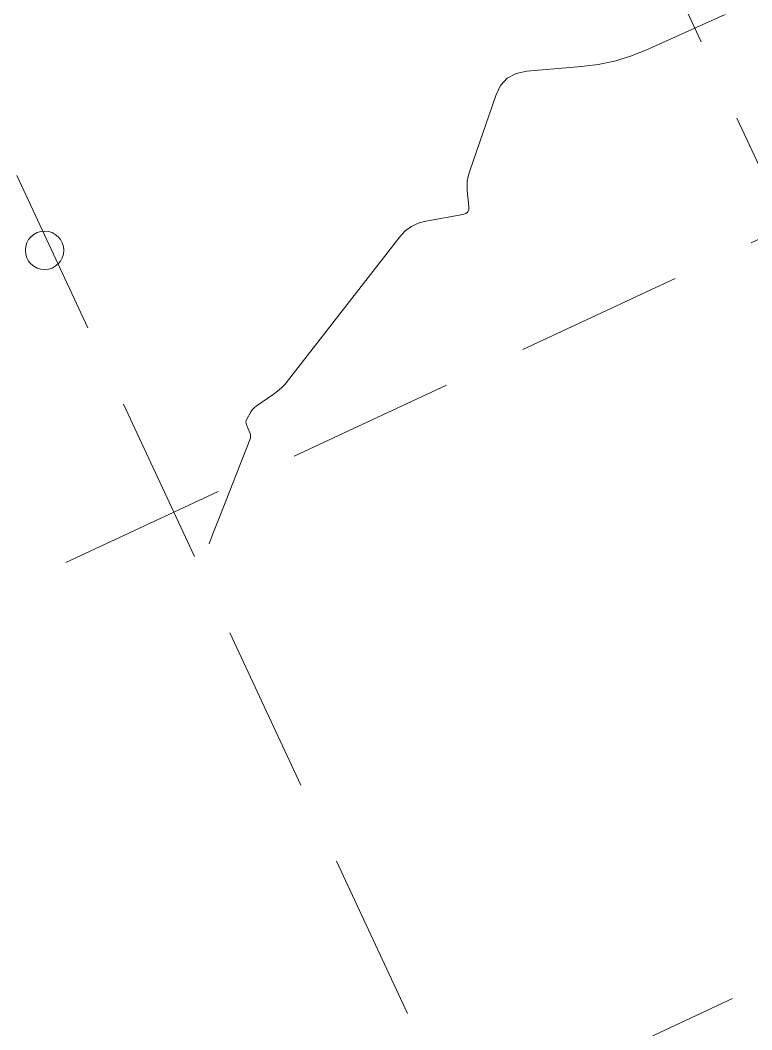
# Model space of a CAD drawing. Extents: x 2498567 to 2501210, y 7092229 to 7094464.
# Drawn here: x 2499871.9 to 2499909.9, y 7093004.9 to 7093057.4 of the extents above; entities that cross this region are included whole.
import ezdxf

# ---------------------------------------------------------------- set-up
doc = ezdxf.new("R2010")
doc.units = 0
doc.header["$MEASUREMENT"] = 0
doc.linetypes.add('HIDDEN', pattern=[0.375, 0.25, -0.125])
doc.layers.add('20', color=7, linetype='Continuous', lineweight=0)
doc.layers.add('Level 31', color=254, linetype='Continuous', lineweight=0)
doc.layers.add('GRID', color=254, linetype='HIDDEN')

# ---------------------------------------------------------------- blocks, each defined once
blk = doc.blocks.new('026_2')
at = {"color": 0, "linetype": 'ByBlock', "lineweight": -2}
blk.add_circle((-0.007, 0), 0.1, dxfattribs=at)

msp = doc.modelspace()

# ---------------------------------------------------------------- linework, layer by layer
at = {"layer": 'GRID', "color": 252, "linetype": 'HIDDEN', "lineweight": 0, "ltscale": 35}
for p, q in [((2499509.802, 7093908.793), (2500030.95, 7092791.12)), ((2499477.873, 7093893.905), (2499999.02, 7092776.232)), ((2499017.754, 7092629.832), (2500997.382, 7093552.89)), ((2499032.642, 7092597.903), (2501012.27, 7093520.961))]:
    msp.add_line(p, q, dxfattribs=at)
at = {"layer": 'Level 31', "color": 35, "linetype": 'Continuous', "lineweight": 13}
for p, q in [((2499908.554, 7093057.706), (2499904.427, 7093055.864)), ((2499903.618, 7093055.543), (2499902.79, 7093055.292)), ((2499904.427, 7093055.864), (2499903.618, 7093055.543)), ((2499901.08, 7093055.004), (2499898.228, 7093054.764)), ((2499901.944, 7093055.112), (2499901.08, 7093055.004)), ((2499902.79, 7093055.292), (2499901.944, 7093055.112)), ((2499897.668, 7093054.647), (2499897.211, 7093054.398)), ((2499898.228, 7093054.764), (2499897.668, 7093054.647)), ((2499896.857, 7093054.016), (2499896.606, 7093053.502)), ((2499897.211, 7093054.398), (2499896.857, 7093054.016)), ((2499896.606, 7093053.502), (2499895.239, 7093049.529)), ((2499895.17, 7093049.288), (2499895.128, 7093049.043)), ((2499895.239, 7093049.529), (2499895.17, 7093049.288)), ((2499895.128, 7093049.043), (2499895.114, 7093048.795)), ((2499895.114, 7093048.795), (2499895.127, 7093048.544)), ((2499895.127, 7093048.544), (2499895.213, 7093047.719)), ((2499895.213, 7093047.719), (2499895.208, 7093047.56)), ((2499894.9, 7093047.303), (2499892.969, 7093046.959)), ((2499895.051, 7093047.352), (2499894.9, 7093047.303)), ((2499895.154, 7093047.438), (2499895.051, 7093047.352)), ((2499895.208, 7093047.56), (2499895.154, 7093047.438)), ((2499892.22, 7093046.683), (2499891.903, 7093046.448)), ((2499892.575, 7093046.853), (2499892.22, 7093046.683)), ((2499892.969, 7093046.959), (2499892.575, 7093046.853)), ((2499891.625, 7093046.148), (2499885.821, 7093038.693)), ((2499891.903, 7093046.448), (2499891.625, 7093046.148)), ((2499885.821, 7093038.693), (2499885.643, 7093038.481)), ((2499885.45, 7093038.284), (2499885.242, 7093038.102)), ((2499885.643, 7093038.481), (2499885.45, 7093038.284)), ((2499885.02, 7093037.937), (2499884.143, 7093037.331)), ((2499885.242, 7093038.102), (2499885.02, 7093037.937)), ((2499883.898, 7093037.091), (2499883.836, 7093036.993)), ((2499883.97, 7093037.18), (2499883.898, 7093037.091)), ((2499884.051, 7093037.26), (2499883.97, 7093037.18)), ((2499884.143, 7093037.331), (2499884.051, 7093037.26)), ((2499883.619, 7093036.587), (2499883.606, 7093036.513)), ((2499883.65, 7093036.659), (2499883.619, 7093036.587)), ((2499883.836, 7093036.993), (2499883.65, 7093036.659)), ((2499883.606, 7093036.513), (2499883.611, 7093036.439)), ((2499883.611, 7093036.439), (2499883.633, 7093036.364)), ((2499883.633, 7093036.364), (2499883.808, 7093035.942)), ((2499883.812, 7093035.58), (2499882.221, 7093031.554)), ((2499883.808, 7093035.942), (2499883.837, 7093035.852)), ((2499883.838, 7093035.67), (2499883.812, 7093035.58)), ((2499883.837, 7093035.852), (2499883.847, 7093035.761)), ((2499883.847, 7093035.761), (2499883.838, 7093035.67)), ((2499882.221, 7093031.554), (2499881.884, 7093030.69)), ((2499881.884, 7093030.69), (2499881.684, 7093030.163))]:
    msp.add_line(p, q, dxfattribs=at)

# ---------------------------------------------------------------- block references
at = {"layer": '20', "color": 7, "linetype": 'Continuous', "lineweight": 0, "xscale": 10, "yscale": 10, "zscale": 10}
msp.add_blockref('026_2', (2499873.192, 7093045.44), dxfattribs=at)

doc.saveas('drawing.dxf')
